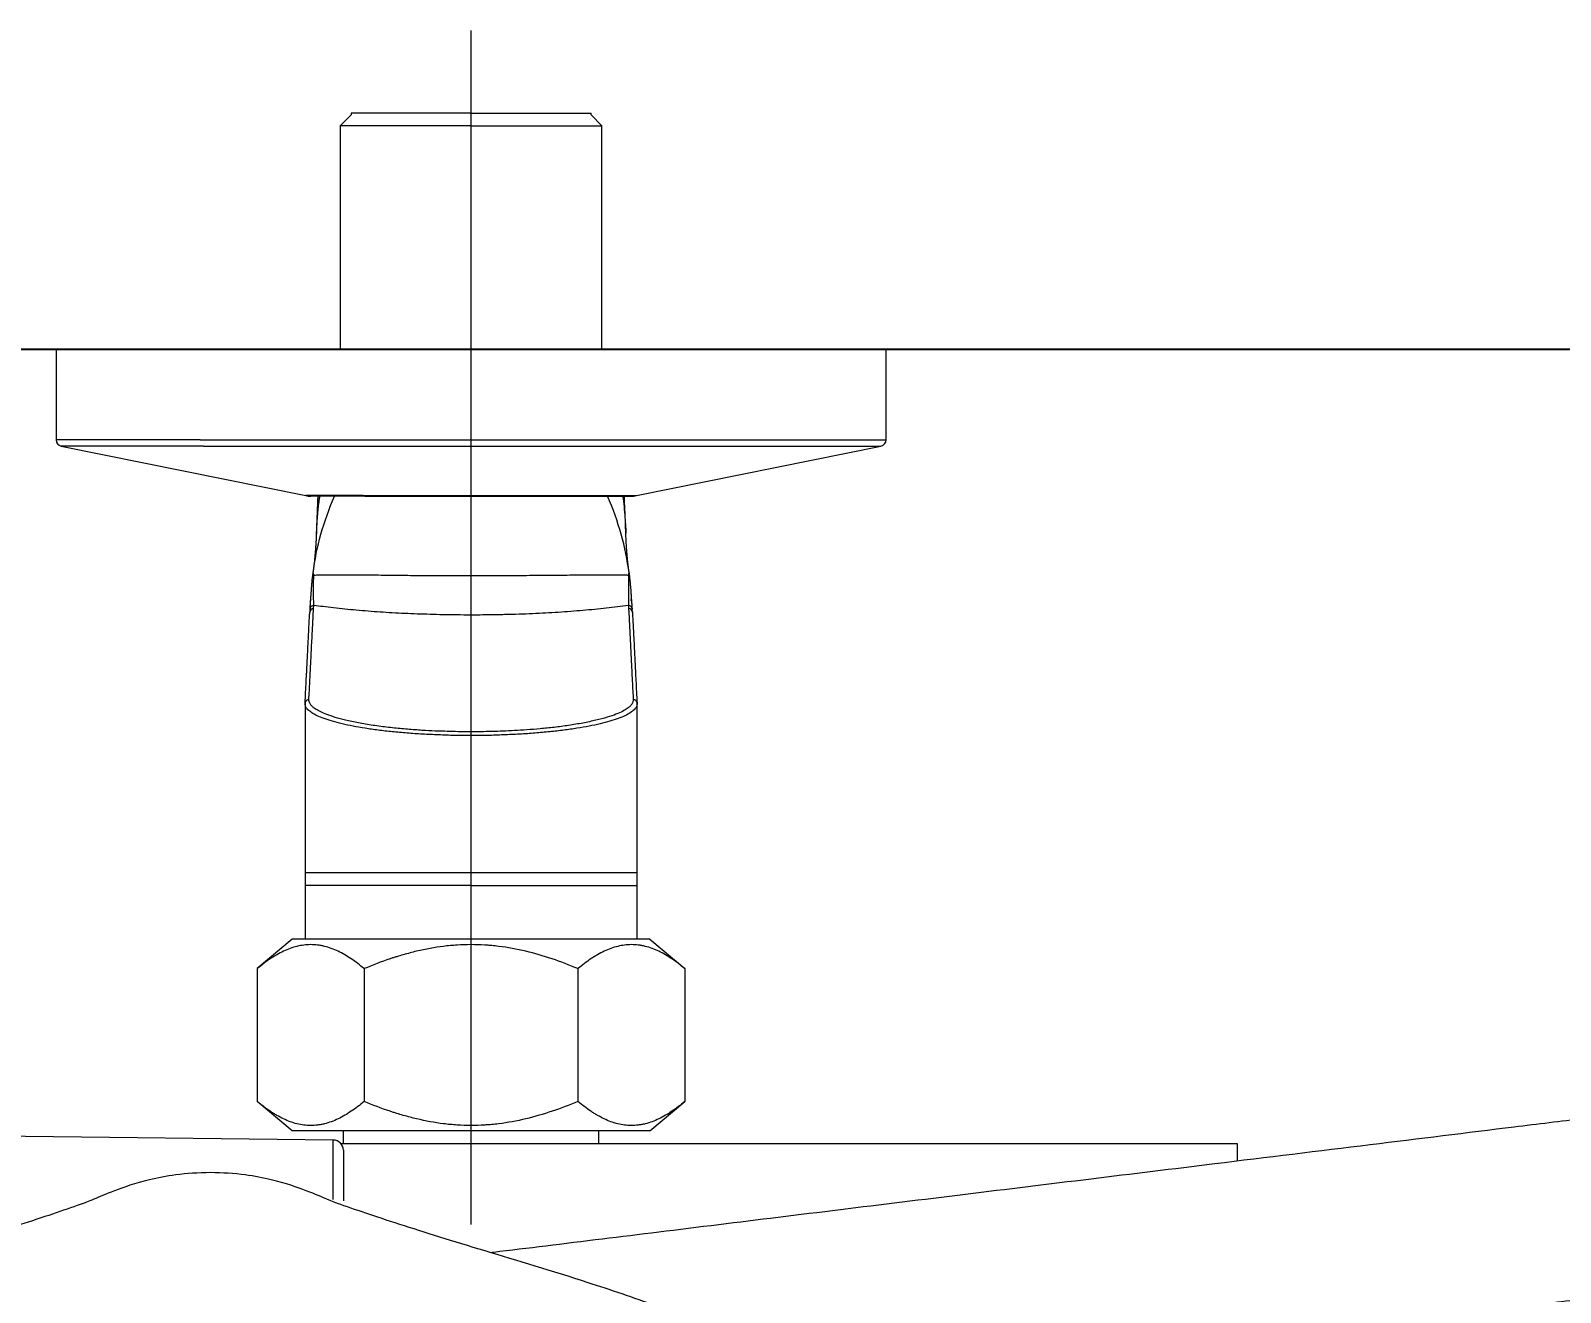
# Model space of a CAD drawing. Extents: x 19821 to 22981, y -91 to 2224.
# Drawn here: x 20730.9 to 20850.6, y 1984.3 to 2083.1 of the extents above; entities that cross this region are included whole.
import ezdxf

# ---------------------------------------------------------------- set-up
doc = ezdxf.new("R2010")
doc.units = 0
doc.header["$LTSCALE"] = 10
doc.header["$MEASUREMENT"] = 0
doc.header["$PDMODE"] = 3
doc.header["$PDSIZE"] = -10
doc.linetypes.add('CENTER2', pattern=[28.575, 19.05, -3.175, 3.175, -3.175])
doc.layers.get('0').update_dxf_attribs({"linetype": 'CONTINUOUS'})
doc.layers.get('DEFPOINTS').update_dxf_attribs({"linetype": 'CONTINUOUS'})
doc.layers.add('1', color=7, linetype='CONTINUOUS')
doc.layers.add('Cneter', color=1, linetype='CENTER2', lineweight=13)
doc.styles.add('Daelim Dimension', font='NanumGothic.ttf')
doc.dimstyles.new('DEFAULT', dxfattribs={"dimscale": 2, "dimtxt": 2, "dimasz": 2, "dimexe": 0, "dimexo": 2, "dimgap": 1, "dimtad": 1, "dimdec": 1, "dimzin": 9, "dimdsep": 46, "dimtxsty": 'Daelim Dimension', "dimcen": 0.5, "dimclrd": 5, "dimclre": 5, "dimclrt": 256, "dimadec": 1, "dimazin": 0, "dimtfac": 1, "dimtdec": 1, "dimtix": 1, "dimtmove": 0, "dimatfit": 3, "dimfxl": 1, "dimtolj": 1, "dimtzin": 1, "dimlwd": 9, "dimlwe": 9, "dimarcsym": 0})

# ---------------------------------------------------------------- blocks, each defined once
blk = doc.blocks.new('*D25')
at = {"color": 5, "lineweight": 9, "ltscale": 0.5, "transparency": 16777216}
for p, q in [((20801.84, 2058.17), (21052.19, 2058.17)), ((21050.19, 1508.73), (21050.19, 2050.17)), ((20694.34, 1500.73), (21052.19, 1500.73))]:
    blk.add_line(p, q, dxfattribs=at)
at = {"color": 5, "ltscale": 0.5, "transparency": 16777216}
for points in [[(21048.85, 2050.17), (21051.52, 2050.17), (21050.19, 2058.17)], [(21048.85, 1508.73), (21051.52, 1508.73), (21050.19, 1500.73)]]:
    blk.add_solid(points, dxfattribs=at)
at = {"layer": 'DEFPOINTS', "color": 0, "ltscale": 0.5, "transparency": 16777216}
for p in [(20797.84, 2058.17), (21050.19, 2058.17), (20690.34, 1500.73)]:
    blk.add_point(p, dxfattribs=at)
at = {"color": 7, "ltscale": 0.5, "transparency": 16777216, "insert": (21037.42, 1779.45), "char_height": 20, "attachment_point": 5, "rotation": 90, "style": 'Daelim Dimension'}
blk.add_mtext('\\A1;557', dxfattribs=at)
blk = doc.blocks.new('*D26')
at = {"color": 5, "lineweight": 9, "ltscale": 0.5, "transparency": 16777216}
for p, q in [((20801.84, 2058.17), (20957.72, 2058.17)), ((20955.72, 2050.17), (20955.72, 1636.22)), ((20694.34, 1628.22), (20957.72, 1628.22))]:
    blk.add_line(p, q, dxfattribs=at)
at = {"color": 5, "ltscale": 0.5, "transparency": 16777216}
for points in [[(20954.38, 2050.17), (20957.05, 2050.17), (20955.72, 2058.17)], [(20954.38, 1636.22), (20957.05, 1636.22), (20955.72, 1628.22)]]:
    blk.add_solid(points, dxfattribs=at)
at = {"layer": 'DEFPOINTS', "color": 0, "ltscale": 0.5, "transparency": 16777216}
for p in [(20797.84, 2058.17), (20690.34, 1628.22), (20955.72, 1628.22)]:
    blk.add_point(p, dxfattribs=at)
at = {"color": 7, "ltscale": 0.5, "transparency": 16777216, "insert": (20942.82, 1843.2), "char_height": 20, "attachment_point": 5, "rotation": 90, "style": 'Daelim Dimension'}
blk.add_mtext('\\A1;430', dxfattribs=at)

msp = doc.modelspace()

# ---------------------------------------------------------------- linework, layer by layer
at = {"ltscale": 0.5}
msp.add_line((20274.82, 2058.17), (21879.31, 2058.17), dxfattribs=at)
at = {"layer": '1', "color": 7, "linetype": 'Continuous', "lineweight": 18}
for p, q in [((20755.94, 2076.52), (20755.09, 2075.67)), ((20755.94, 2076.67), (20755.94, 2076.52)), ((20765.34, 2076.67), (20755.94, 2076.67)), ((20765.34, 2076.67), (20774.74, 2076.67)), ((20774.74, 2076.52), (20774.74, 2076.67)), ((20775.59, 2075.67), (20774.74, 2076.52)), ((20755.09, 2075.67), (20755.09, 2058.17)), ((20765.34, 2075.67), (20755.09, 2075.67)), ((20765.34, 2075.67), (20775.59, 2075.67)), ((20775.59, 2058.17), (20775.59, 2075.67)), ((20732.84, 2058.17), (20732.84, 2051.08)), ((20744.12, 2058.17), (20732.84, 2058.17)), ((20797.84, 2058.17), (20744.12, 2058.17)), ((20797.84, 2051.08), (20797.84, 2058.17)), ((20733.24, 2050.59), (20752.39, 2046.71)), ((20778.29, 2046.71), (20797.44, 2050.59)), ((20757.15, 2046.67), (20752.79, 2046.67)), ((20757.15, 2046.67), (20777.89, 2046.67)), ((20765.34, 2027.92), (20765.34, 2028.22)), ((20752.34, 2017.17), (20752.34, 2011.97)), ((20765.34, 2016.17), (20752.34, 2016.17)), ((20765.34, 2016.17), (20778.34, 2016.17)), ((20778.34, 2011.97), (20778.34, 2017.17)), ((20751.34, 2011.97), (20748.6, 2009.67)), ((20779.34, 2011.97), (20751.34, 2011.97)), ((20779.34, 2011.97), (20782.08, 2009.67)), ((20748.6, 2009.67), (20748.6, 1999.27)), ((20756.97, 2009.67), (20756.97, 1999.27)), ((20773.71, 2009.67), (20773.71, 1999.27)), ((20782.08, 2009.67), (20782.08, 1999.27)), ((20751.34, 1996.97), (20748.6, 1999.27)), ((20779.34, 1996.97), (20782.08, 1999.27)), ((20779.34, 1996.97), (20751.34, 1996.97)), ((20755.34, 1995.97), (20755.34, 1996.97)), ((20775.34, 1995.97), (20775.34, 1996.97)), ((20754.55, 1996.25), (20713.34, 1996.72)), ((20755.15, 1995.97), (20825.34, 1995.97)), ((20825.34, 1995.97), (20825.34, 1994.6)), ((20755.34, 1995.45), (20755.34, 1991.49))]:
    msp.add_line(p, q, dxfattribs=at)
at = {"layer": '1', "color": 7, "linetype": 'Continuous', "lineweight": 13}
for p, q in [((20744.12, 2051.08), (20732.84, 2051.08)), ((20744.12, 2051.08), (20797.84, 2051.08)), ((20744.38, 2050.59), (20733.24, 2050.59)), ((20744.38, 2050.59), (20797.44, 2050.59)), ((20756.89, 2046.71), (20752.39, 2046.71)), ((20756.89, 2046.71), (20778.29, 2046.71)), ((20754.55, 1991.59), (20754.55, 1996.25))]:
    msp.add_line(p, q, dxfattribs=at)
at = {"layer": '1', "color": 7, "linetype": 'Continuous', "lineweight": 18}
for centre, radius, start, end in [((20733.34, 2051.08), 0.5, 180, 258.5507), ((20797.34, 2051.08), 0.5, 281.4493, 0), ((20752.79, 2048.67), 2, 258.5507, 270), ((20777.89, 2048.67), 2, 270, 281.4493), ((20754.54, 1995.45), 0.8, 0, 89.35)]:
    msp.add_arc(centre, radius, start, end, dxfattribs=at)
at = {"layer": '1', "color": 7, "linetype": 'Continuous', "lineweight": 13}
for centre, major_axis, ratio, start_param, end_param in [((20757.15, 2048.67), (0, -2), 0.652961, 6.083357, 6.283185), ((20753.01, 2037.57), (-0.3, 0.016), 0.98182, 4.765513, 6.335959), ((20753.03, 2037.81), (-0.298, 0.035), 0.982726, 4.826644, 6.400929), ((20777.66, 2037.81), (0.298, 0.035), 0.982726, 0.000105, 1.456542), ((20752.64, 2030.44), (-0.3, 0.015), 0.98126, 4.762371, 6.335171), ((20778.04, 2030.44), (0.3, 0.015), 0.98126, 6.231199, 7.804)]:
    msp.add_ellipse(centre, major_axis=major_axis, ratio=ratio, start_param=start_param, end_param=end_param, dxfattribs=at)
at = {"layer": '1', "color": 7, "linetype": 'Continuous', "lineweight": 18}
for centre, major_axis, ratio, start_param, end_param in [((20777.68, 2037.57), (0.3, 0.016), 0.98182, 6.230412, 7.800858), ((20777.66, 2037.81), (0.298, 0.035), 0.982726, 6.165441, 6.283291)]:
    msp.add_ellipse(centre, major_axis=major_axis, ratio=ratio, start_param=start_param, end_param=end_param, dxfattribs=at)
for points, degree in [([(20752.97, 2040.66), (20753.23, 2042.69), (20753.79, 2044.69), (20754.65, 2046.67)], 3), ([(20753.34, 2046.71), (20753.22, 2043.73)], 1), ([(20754.65, 2046.67), (20754.3, 2046.67), (20754.01, 2046.67), (20753.77, 2046.67), (20753.59, 2046.67), (20753.48, 2046.67)], 5), ([(20776.03, 2046.67), (20776.38, 2046.67), (20776.68, 2046.67), (20776.91, 2046.67), (20777.09, 2046.67), (20777.2, 2046.67)], 5), ([(20777.71, 2040.66), (20777.45, 2042.69), (20776.89, 2044.69), (20776.03, 2046.67)], 3), ([(20777.47, 2043.73), (20777.34, 2046.71)], 1), ([(20753.26, 2044.64), (20753.18, 2042.1), (20752.97, 2040.74)], 2), ([(20777.71, 2040.73), (20777.5, 2042.11), (20777.43, 2044.64)], 2), ([(20752.97, 2040.66), (20752.98, 2040.63), (20752.99, 2040.57), (20753.01, 2040.5), (20753.02, 2040.47)], 3), ([(20777.67, 2040.47), (20777.67, 2040.5), (20777.69, 2040.57), (20777.7, 2040.63), (20777.71, 2040.66)], 3), ([(20752.73, 2037.85), (20752.71, 2037.59)], 1), ([(20753.01, 2037.86), (20753.01, 2037.89), (20753.01, 2037.95), (20753.02, 2038.03), (20753.02, 2038.08), (20753.03, 2038.11)], 3), ([(20777.66, 2038.11), (20777.38, 2038.07), (20776.81, 2038), (20775.93, 2037.9), (20775.03, 2037.8), (20774.1, 2037.72), (20773.15, 2037.64), (20772.17, 2037.57), (20771.18, 2037.51), (20770.16, 2037.46), (20769.11, 2037.42), (20767.99, 2037.39), (20766.75, 2037.37), (20765.83, 2037.36), (20765.34, 2037.36)], 3), ([(20777.66, 2038.11), (20777.66, 2038.08), (20777.66, 2038.03), (20777.67, 2037.95), (20777.68, 2037.89), (20777.68, 2037.86)], 3), ([(20777.98, 2037.59), (20777.95, 2037.85)], 1), ([(20752.34, 2030.44), (20752.36, 2030.75), (20752.39, 2031.34), (20752.43, 2032.17), (20752.47, 2032.93), (20752.51, 2033.65), (20752.54, 2034.31), (20752.57, 2034.92), (20752.6, 2035.5), (20752.63, 2036.02), (20752.65, 2036.49), (20752.67, 2036.9), (20752.69, 2037.26), (20752.7, 2037.47), (20752.71, 2037.57)], 3), ([(20777.97, 2037.61), (20777.97, 2037.59), (20777.98, 2037.58), (20777.98, 2037.57)], 3), ([(20777.98, 2037.57), (20777.98, 2037.42), (20778, 2037.11), (20778.02, 2036.66), (20778.05, 2036.15), (20778.08, 2035.61), (20778.11, 2035.03), (20778.14, 2034.4), (20778.17, 2033.73), (20778.21, 2033), (20778.25, 2032.21), (20778.29, 2031.36), (20778.32, 2030.75), (20778.34, 2030.44)], 3), ([(20752.34, 2030.5), (20752.34, 2017.17)], 1), ([(20765.34, 2028.22), (20765.07, 2028.22), (20764.53, 2028.22), (20763.72, 2028.24), (20762.79, 2028.27), (20761.78, 2028.31), (20760.67, 2028.39), (20759.49, 2028.49), (20758.27, 2028.63), (20757.06, 2028.81), (20755.97, 2029.02), (20755.05, 2029.24), (20754.33, 2029.46), (20753.77, 2029.67), (20753.35, 2029.88), (20753.05, 2030.07), (20752.85, 2030.24), (20752.72, 2030.42), (20752.65, 2030.58), (20752.64, 2030.69), (20752.64, 2030.73)], 3), ([(20778.04, 2030.73), (20778.04, 2030.68), (20778.03, 2030.58), (20777.96, 2030.42), (20777.82, 2030.23), (20777.59, 2030.04), (20777.23, 2029.82), (20776.72, 2029.59), (20776.03, 2029.35), (20775.14, 2029.12), (20774.1, 2028.9), (20772.98, 2028.71), (20771.85, 2028.56), (20770.74, 2028.45), (20769.7, 2028.37), (20768.72, 2028.31), (20767.84, 2028.26), (20766.96, 2028.24), (20766.09, 2028.22), (20765.58, 2028.22), (20765.34, 2028.22)], 3), ([(20778.34, 2017.17), (20778.34, 2030.5)], 1)]:
    msp.add_open_spline(points, degree=degree, dxfattribs=at)
at = {"layer": '1', "color": 7, "linetype": 'Continuous', "lineweight": 13}
for points, knots in [([(20753.48, 2046.67), (20753.47, 2046.65), (20753.47, 2046.61), (20753.46, 2046.55), (20753.45, 2046.48), (20753.44, 2046.42), (20753.43, 2046.36), (20753.42, 2046.3), (20753.41, 2046.23), (20753.41, 2046.17), (20753.4, 2046.1), (20753.39, 2046.04), (20753.38, 2045.97), (20753.37, 2045.9), (20753.37, 2045.84), (20753.36, 2045.77), (20753.35, 2045.7), (20753.34, 2045.63), (20753.34, 2045.57), (20753.33, 2045.5), (20753.32, 2045.43), (20753.32, 2045.36), (20753.31, 2045.29), (20753.31, 2045.22), (20753.3, 2045.14), (20753.29, 2045.07), (20753.29, 2045), (20753.28, 2044.93), (20753.28, 2044.86), (20753.27, 2044.78), (20753.27, 2044.71), (20753.26, 2044.63), (20753.26, 2044.56), (20753.25, 2044.48), (20753.25, 2044.41), (20753.25, 2044.34), (20753.24, 2044.3), (20753.24, 2044.28)], [0, 0, 0, 0, 0.02587, 0.051911, 0.078123, 0.104507, 0.131063, 0.157792, 0.184693, 0.211767, 0.239013, 0.266433, 0.294027, 0.321794, 0.349735, 0.37785, 0.406139, 0.434604, 0.463243, 0.492057, 0.521046, 0.550211, 0.579552, 0.609069, 0.638762, 0.668632, 0.698678, 0.728901, 0.7593, 0.789878, 0.820632, 0.851564, 0.882674, 0.913961, 0.945427, 0.977071, 1, 1, 1, 1]), ([(20777.21, 2046.67), (20777.25, 2046.39), (20777.29, 2046.11), (20777.35, 2045.55), (20777.37, 2045.26), (20777.41, 2044.75), (20777.43, 2044.52), (20777.44, 2044.28)], [0, 0, 0, 0, 0.35461, 0.35461, 0.70922, 0.70922, 1, 1, 1, 1]), ([(20765.34, 2040.43), (20765.01, 2040.43), (20764.37, 2040.43), (20763.44, 2040.43), (20762.55, 2040.43), (20761.67, 2040.44), (20760.81, 2040.44), (20759.97, 2040.45), (20759.13, 2040.46), (20758.31, 2040.47), (20757.49, 2040.48), (20756.69, 2040.49), (20755.92, 2040.49), (20755.21, 2040.49), (20754.56, 2040.49), (20753.98, 2040.49), (20753.47, 2040.48), (20753.16, 2040.47), (20753.02, 2040.47)], [0, 0, 0, 0, 0.07498, 0.145321, 0.213751, 0.281094, 0.348037, 0.41491, 0.481697, 0.548371, 0.61494, 0.681819, 0.748103, 0.810346, 0.866249, 0.916333, 0.962718, 1, 1, 1, 1]), ([(20777.67, 2040.47), (20777.63, 2040.47), (20777.36, 2040.48), (20776.83, 2040.48), (20776.07, 2040.49), (20775.29, 2040.49), (20774.49, 2040.49), (20773.69, 2040.48), (20772.87, 2040.47), (20772.04, 2040.46), (20771.2, 2040.45), (20770.34, 2040.45), (20769.47, 2040.44), (20768.55, 2040.44), (20767.57, 2040.43), (20766.5, 2040.43), (20765.74, 2040.43), (20765.34, 2040.43)], [0, 0, 0, 0, 0.008154, 0.072458, 0.140212, 0.208194, 0.275853, 0.343474, 0.41115, 0.478832, 0.546484, 0.614303, 0.682984, 0.75328, 0.827757, 0.909178, 1, 1, 1, 1]), ([(20752.64, 2030.73), (20752.65, 2030.97), (20752.68, 2031.43), (20752.71, 2032.13), (20752.75, 2032.83), (20752.78, 2033.38), (20752.8, 2033.82), (20752.82, 2034.2), (20752.84, 2034.71), (20752.87, 2035.23), (20752.9, 2035.73), (20752.92, 2036.29), (20752.95, 2036.76), (20752.97, 2037.12), (20752.97, 2037.28), (20752.98, 2037.43), (20752.99, 2037.56), (20752.99, 2037.67), (20753, 2037.77), (20753, 2037.84), (20753.01, 2037.86)], [0, 0, 0, 0, 0.098064, 0.196128, 0.294192, 0.392255, 0.425482, 0.479435, 0.554114, 0.640925, 0.696963, 0.766248, 0.872674, 0.896766, 0.91889, 0.939046, 0.957234, 0.973456, 0.987712, 1, 1, 1, 1]), ([(20765.34, 2027.92), (20765.13, 2027.92), (20764.91, 2027.92), (20764.49, 2027.93), (20764.27, 2027.93), (20763.63, 2027.94), (20763.21, 2027.96), (20762.37, 2027.99), (20761.95, 2028.01), (20761.13, 2028.06), (20760.73, 2028.08), (20759.94, 2028.15), (20759.55, 2028.18), (20758.8, 2028.26), (20758.43, 2028.3), (20757.72, 2028.39), (20757.38, 2028.44), (20756.72, 2028.55), (20756.4, 2028.6), (20755.8, 2028.72), (20755.52, 2028.78), (20754.98, 2028.91), (20754.72, 2028.98), (20754.25, 2029.11), (20754.03, 2029.18), (20753.63, 2029.33), (20753.45, 2029.4), (20753.13, 2029.55), (20752.99, 2029.63), (20752.75, 2029.79), (20752.65, 2029.87), (20752.49, 2030.03), (20752.43, 2030.11), (20752.37, 2030.23), (20752.36, 2030.27), (20752.35, 2030.31)], [0, 0, 0, 0, 0.032332, 0.032332, 0.064664, 0.064664, 0.129328, 0.129328, 0.193993, 0.193993, 0.258657, 0.258657, 0.323321, 0.323321, 0.387985, 0.387985, 0.45265, 0.45265, 0.517314, 0.517314, 0.581978, 0.581978, 0.646642, 0.646642, 0.711307, 0.711307, 0.775971, 0.775971, 0.840635, 0.840635, 0.905299, 0.905299, 0.969964, 0.969964, 1, 1, 1, 1]), ([(20778.33, 2030.31), (20778.32, 2030.27), (20778.31, 2030.23), (20778.25, 2030.11), (20778.19, 2030.03), (20778.03, 2029.87), (20777.93, 2029.79), (20777.69, 2029.63), (20777.55, 2029.55), (20777.23, 2029.4), (20777.05, 2029.33), (20776.65, 2029.18), (20776.43, 2029.11), (20775.96, 2028.98), (20775.71, 2028.91), (20775.17, 2028.78), (20774.88, 2028.72), (20774.28, 2028.6), (20773.96, 2028.55), (20773.3, 2028.44), (20772.96, 2028.39), (20772.25, 2028.3), (20771.88, 2028.26), (20771.13, 2028.18), (20770.74, 2028.15), (20769.95, 2028.08), (20769.55, 2028.06), (20768.73, 2028.01), (20768.31, 2027.99), (20767.47, 2027.96), (20767.05, 2027.94), (20766.41, 2027.93), (20766.2, 2027.93), (20765.77, 2027.92), (20765.56, 2027.92), (20765.34, 2027.92)], [0, 0, 0, 0, 0.030036, 0.030036, 0.094701, 0.094701, 0.159365, 0.159365, 0.224029, 0.224029, 0.288693, 0.288693, 0.353358, 0.353358, 0.418022, 0.418022, 0.482686, 0.482686, 0.54735, 0.54735, 0.612015, 0.612015, 0.676679, 0.676679, 0.741343, 0.741343, 0.806007, 0.806007, 0.870672, 0.870672, 0.935336, 0.935336, 0.967668, 0.967668, 1, 1, 1, 1]), ([(20765.34, 2017.17), (20764.91, 2017.17), (20764.48, 2017.17), (20763.63, 2017.17), (20763.21, 2017.17), (20762.37, 2017.17), (20761.95, 2017.17), (20761.13, 2017.17), (20760.73, 2017.17), (20759.94, 2017.17), (20759.55, 2017.17), (20758.8, 2017.17), (20758.43, 2017.17), (20757.72, 2017.17), (20757.38, 2017.17), (20756.72, 2017.17), (20756.4, 2017.17), (20755.8, 2017.17), (20755.52, 2017.17), (20754.98, 2017.17), (20754.72, 2017.17), (20754.25, 2017.17), (20754.03, 2017.17), (20753.63, 2017.17), (20753.45, 2017.17), (20753.13, 2017.17), (20752.99, 2017.17), (20752.75, 2017.17), (20752.65, 2017.17), (20752.49, 2017.17), (20752.43, 2017.17), (20752.35, 2017.17), (20752.34, 2017.17), (20752.34, 2017.17)], [0, 0, 0, 0, 0.0625, 0.0625, 0.125, 0.125, 0.1875, 0.1875, 0.25, 0.25, 0.3125, 0.3125, 0.375, 0.375, 0.4375, 0.4375, 0.5, 0.5, 0.5625, 0.5625, 0.625, 0.625, 0.6875, 0.6875, 0.75, 0.75, 0.8125, 0.8125, 0.875, 0.875, 0.9375, 0.9375, 1, 1, 1, 1]), ([(20778.34, 2017.17), (20778.34, 2017.17), (20778.33, 2017.17), (20778.25, 2017.17), (20778.19, 2017.17), (20778.03, 2017.17), (20777.93, 2017.17), (20777.69, 2017.17), (20777.55, 2017.17), (20777.23, 2017.17), (20777.05, 2017.17), (20776.65, 2017.17), (20776.43, 2017.17), (20775.96, 2017.17), (20775.71, 2017.17), (20775.17, 2017.17), (20774.88, 2017.17), (20774.28, 2017.17), (20773.96, 2017.17), (20773.3, 2017.17), (20772.96, 2017.17), (20772.25, 2017.17), (20771.88, 2017.17), (20771.13, 2017.17), (20770.74, 2017.17), (20769.95, 2017.17), (20769.55, 2017.17), (20768.73, 2017.17), (20768.31, 2017.17), (20767.47, 2017.17), (20767.05, 2017.17), (20766.2, 2017.17), (20765.77, 2017.17), (20765.34, 2017.17)], [0, 0, 0, 0, 0.0625, 0.0625, 0.125, 0.125, 0.1875, 0.1875, 0.25, 0.25, 0.3125, 0.3125, 0.375, 0.375, 0.4375, 0.4375, 0.5, 0.5, 0.5625, 0.5625, 0.625, 0.625, 0.6875, 0.6875, 0.75, 0.75, 0.8125, 0.8125, 0.875, 0.875, 0.9375, 0.9375, 1, 1, 1, 1])]:
    msp.add_open_spline(points, degree=3, knots=knots, dxfattribs=at)
at = {"layer": '1', "color": 7, "linetype": 'Continuous', "lineweight": 18}
for points, degree, knots in [([(20765.34, 2046.67), (20764.68, 2046.67), (20763.37, 2046.67), (20761.4, 2046.67), (20758.95, 2046.67), (20756.88, 2046.67), (20755.63, 2046.67), (20754.95, 2046.67), (20754.65, 2046.67)], 5, [0, 0, 0, 0, 0, 0, 0.25, 0.5, 0.75, 1, 1, 1, 1, 1, 1]), ([(20765.34, 2046.67), (20766, 2046.67), (20767.32, 2046.67), (20769.28, 2046.67), (20771.73, 2046.67), (20773.8, 2046.67), (20775.06, 2046.67), (20775.73, 2046.67), (20776.03, 2046.67)], 5, [0, 0, 0, 0, 0, 0, 0.25, 0.5, 0.75, 1, 1, 1, 1, 1, 1]), ([(20753.24, 2044.28), (20753.24, 2044.27), (20753.24, 2044.24), (20753.24, 2044.18), (20753.23, 2044.1), (20753.23, 2044.02), (20753.23, 2043.95), (20753.22, 2043.87), (20753.22, 2043.81), (20753.22, 2043.77), (20753.22, 2043.76)], 3, [0, 0, 0, 0, 0.041694, 0.191723, 0.342589, 0.494294, 0.646837, 0.800219, 0.954441, 1, 1, 1, 1]), ([(20777.44, 2044.28), (20777.44, 2044.23), (20777.45, 2044.18), (20777.45, 2044.01), (20777.46, 2043.89), (20777.46, 2043.76)], 3, [0, 0, 0, 0, 0.294901, 0.294901, 1, 1, 1, 1]), ([(20752.78, 2038.44), (20752.78, 2038.44), (20752.78, 2038.45), (20752.78, 2038.45), (20752.78, 2038.46), (20752.78, 2038.47), (20752.78, 2038.48), (20752.78, 2038.49), (20752.78, 2038.5), (20752.78, 2038.52), (20752.79, 2038.53), (20752.79, 2038.55), (20752.79, 2038.57), (20752.79, 2038.58), (20752.79, 2038.6), (20752.79, 2038.61), (20752.79, 2038.63), (20752.79, 2038.65), (20752.79, 2038.66), (20752.79, 2038.67), (20752.79, 2038.68), (20752.8, 2038.69), (20752.8, 2038.7), (20752.8, 2038.71), (20752.8, 2038.73), (20752.8, 2038.74), (20752.8, 2038.75), (20752.8, 2038.76), (20752.8, 2038.77), (20752.8, 2038.78), (20752.8, 2038.8), (20752.8, 2038.81), (20752.8, 2038.83), (20752.81, 2038.85), (20752.81, 2038.87), (20752.81, 2038.9), (20752.81, 2038.92), (20752.81, 2038.95), (20752.82, 2038.99), (20752.82, 2039.05), (20752.82, 2039.12), (20752.83, 2039.19), (20752.84, 2039.26), (20752.84, 2039.34), (20752.85, 2039.41), (20752.85, 2039.49), (20752.86, 2039.56), (20752.86, 2039.62), (20752.87, 2039.67), (20752.87, 2039.72), (20752.88, 2039.78), (20752.88, 2039.83), (20752.89, 2039.88), (20752.89, 2039.94), (20752.9, 2039.99), (20752.9, 2040.05), (20752.91, 2040.1), (20752.91, 2040.16), (20752.92, 2040.21), (20752.93, 2040.27), (20752.93, 2040.32), (20752.94, 2040.38), (20752.94, 2040.43), (20752.95, 2040.49), (20752.96, 2040.55), (20752.97, 2040.6), (20752.97, 2040.64), (20752.97, 2040.66)], 3, [0, 0, 0, 0, 0.004125, 0.008927, 0.014408, 0.020565, 0.027399, 0.034909, 0.043092, 0.051947, 0.061473, 0.073789, 0.084149, 0.092571, 0.099368, 0.109159, 0.118762, 0.126807, 0.132993, 0.139176, 0.145356, 0.151532, 0.157706, 0.163875, 0.170042, 0.176205, 0.182365, 0.188522, 0.194675, 0.200825, 0.206971, 0.216427, 0.226623, 0.237559, 0.249235, 0.261647, 0.274795, 0.288677, 0.303289, 0.337894, 0.372219, 0.406282, 0.440105, 0.47371, 0.507118, 0.540353, 0.573437, 0.596116, 0.618601, 0.640903, 0.663028, 0.684986, 0.706784, 0.728431, 0.749936, 0.771307, 0.792552, 0.81368, 0.8347, 0.855621, 0.876451, 0.897198, 0.917871, 0.93848, 0.959032, 0.979536, 1, 1, 1, 1]), ([(20753.03, 2038.11), (20753.02, 2038.17), (20753.02, 2038.35), (20753.01, 2038.76), (20753.01, 2039.28), (20753.01, 2039.86), (20753.02, 2040.28), (20753.02, 2040.47)], 3, [0, 0, 0, 0, 0.225859, 0.443528, 0.654479, 0.846311, 1, 1, 1, 1]), ([(20777.67, 2040.47), (20777.67, 2040.27), (20777.67, 2039.83), (20777.67, 2039.24), (20777.67, 2038.72), (20777.67, 2038.33), (20777.66, 2038.17), (20777.66, 2038.11)], 3, [0, 0, 0, 0, 0.156734, 0.369671, 0.575106, 0.785338, 1, 1, 1, 1]), ([(20777.71, 2040.66), (20777.71, 2040.65), (20777.71, 2040.63), (20777.72, 2040.6), (20777.72, 2040.58), (20777.72, 2040.55), (20777.73, 2040.52), (20777.73, 2040.5), (20777.73, 2040.47), (20777.74, 2040.45), (20777.74, 2040.42), (20777.74, 2040.39), (20777.74, 2040.37), (20777.75, 2040.34), (20777.75, 2040.31), (20777.75, 2040.29), (20777.76, 2040.26), (20777.76, 2040.23), (20777.76, 2040.21), (20777.76, 2040.18), (20777.77, 2040.16), (20777.77, 2040.13), (20777.77, 2040.1), (20777.78, 2040.08), (20777.78, 2040.05), (20777.78, 2040.03), (20777.78, 2040), (20777.79, 2039.97), (20777.79, 2039.95), (20777.79, 2039.92), (20777.79, 2039.9), (20777.8, 2039.87), (20777.8, 2039.85), (20777.8, 2039.82), (20777.8, 2039.79), (20777.8, 2039.77), (20777.81, 2039.74), (20777.81, 2039.72), (20777.81, 2039.69), (20777.81, 2039.67), (20777.82, 2039.64), (20777.82, 2039.58), (20777.83, 2039.5), (20777.84, 2039.38), (20777.85, 2039.26), (20777.86, 2039.14), (20777.86, 2039.05), (20777.87, 2038.98), (20777.87, 2038.94), (20777.87, 2038.89), (20777.88, 2038.84), (20777.88, 2038.8), (20777.88, 2038.76), (20777.89, 2038.71), (20777.89, 2038.67), (20777.89, 2038.63), (20777.89, 2038.59), (20777.9, 2038.55), (20777.9, 2038.51), (20777.9, 2038.48), (20777.9, 2038.45), (20777.9, 2038.44)], 3, [0, 0, 0, 0, 0.009698, 0.019405, 0.029122, 0.038851, 0.048591, 0.058345, 0.068113, 0.077895, 0.087693, 0.097508, 0.107341, 0.117192, 0.127063, 0.136954, 0.146867, 0.156801, 0.166759, 0.176741, 0.186748, 0.196781, 0.206841, 0.216929, 0.227045, 0.237191, 0.247367, 0.257575, 0.267816, 0.278089, 0.288397, 0.29874, 0.309119, 0.319535, 0.329989, 0.340481, 0.351013, 0.361586, 0.3722, 0.382856, 0.393555, 0.404299, 0.456104, 0.508622, 0.561948, 0.616175, 0.671389, 0.69516, 0.718866, 0.742512, 0.766103, 0.789645, 0.81314, 0.836595, 0.860013, 0.8834, 0.906759, 0.930095, 0.953411, 0.976711, 1, 1, 1, 1]), ([(20752.73, 2037.81), (20752.73, 2037.82), (20752.73, 2037.82), (20752.73, 2037.83), (20752.73, 2037.84), (20752.73, 2037.84), (20752.73, 2037.85), (20752.73, 2037.86), (20752.73, 2037.87), (20752.73, 2037.88), (20752.73, 2037.89), (20752.74, 2037.9), (20752.74, 2037.91), (20752.74, 2037.92), (20752.74, 2037.93), (20752.74, 2037.94), (20752.74, 2037.95), (20752.74, 2037.96), (20752.74, 2037.97), (20752.74, 2037.99), (20752.75, 2038), (20752.75, 2038.01), (20752.75, 2038.02), (20752.75, 2038.04), (20752.75, 2038.05), (20752.75, 2038.07), (20752.75, 2038.09), (20752.76, 2038.12), (20752.76, 2038.14), (20752.76, 2038.17), (20752.76, 2038.2), (20752.76, 2038.23), (20752.77, 2038.27), (20752.77, 2038.3), (20752.77, 2038.33), (20752.77, 2038.37), (20752.78, 2038.4), (20752.78, 2038.43), (20752.78, 2038.44)], 3, [0, 0, 0, 0, 0.021119, 0.042235, 0.063351, 0.084466, 0.105583, 0.126703, 0.147826, 0.168954, 0.190088, 0.211229, 0.232378, 0.253536, 0.274705, 0.295885, 0.317079, 0.338286, 0.359508, 0.380747, 0.402003, 0.423278, 0.444572, 0.465887, 0.487225, 0.508585, 0.549692, 0.590743, 0.631747, 0.672711, 0.713645, 0.754555, 0.795451, 0.836341, 0.877232, 0.918134, 0.959054, 1, 1, 1, 1]), ([(20765.34, 2037.36), (20764.95, 2037.36), (20764.2, 2037.37), (20763.15, 2037.38), (20762.13, 2037.41), (20761.13, 2037.44), (20760.14, 2037.48), (20759.17, 2037.53), (20758.21, 2037.59), (20757.27, 2037.66), (20756.35, 2037.74), (20755.46, 2037.82), (20754.57, 2037.92), (20753.74, 2038.02), (20753.26, 2038.08), (20753.03, 2038.11)], 3, [0, 0, 0, 0, 0.07692, 0.153843, 0.230767, 0.30769, 0.384613, 0.461537, 0.53846, 0.615383, 0.692307, 0.76923, 0.846153, 0.923077, 1, 1, 1, 1]), ([(20777.68, 2037.86), (20777.68, 2037.85), (20777.68, 2037.81), (20777.68, 2037.74), (20777.69, 2037.67), (20777.69, 2037.59), (20777.7, 2037.51), (20777.7, 2037.42), (20777.71, 2037.32), (20777.71, 2037.21), (20777.72, 2037.09), (20777.72, 2036.97), (20777.74, 2036.67), (20777.76, 2036.23), (20777.79, 2035.6), (20777.83, 2034.95), (20777.86, 2034.23), (20777.89, 2033.61), (20777.93, 2032.93), (20777.96, 2032.23), (20778, 2031.45), (20778.03, 2030.96), (20778.04, 2030.73)], 3, [0, 0, 0, 0, 0.007919, 0.016856, 0.02681, 0.037781, 0.049769, 0.062774, 0.076797, 0.091838, 0.107896, 0.124972, 0.143066, 0.234687, 0.307705, 0.408922, 0.510139, 0.611356, 0.66989, 0.793792, 0.906481, 1, 1, 1, 1]), ([(20777.9, 2038.44), (20777.9, 2038.43), (20777.9, 2038.42), (20777.91, 2038.4), (20777.91, 2038.39), (20777.91, 2038.37), (20777.91, 2038.35), (20777.91, 2038.33), (20777.91, 2038.32), (20777.91, 2038.3), (20777.91, 2038.28), (20777.92, 2038.27), (20777.92, 2038.25), (20777.92, 2038.23), (20777.92, 2038.22), (20777.92, 2038.2), (20777.92, 2038.19), (20777.92, 2038.17), (20777.92, 2038.16), (20777.92, 2038.14), (20777.93, 2038.13), (20777.93, 2038.11), (20777.93, 2038.1), (20777.93, 2038.09), (20777.93, 2038.07), (20777.93, 2038.06), (20777.93, 2038.03), (20777.94, 2038.01), (20777.94, 2037.98), (20777.94, 2037.96), (20777.94, 2037.94), (20777.94, 2037.92), (20777.95, 2037.9), (20777.95, 2037.88), (20777.95, 2037.86), (20777.95, 2037.84), (20777.95, 2037.83), (20777.95, 2037.82), (20777.96, 2037.81)], 3, [0, 0, 0, 0, 0.020603, 0.041201, 0.061795, 0.082385, 0.102974, 0.123561, 0.144148, 0.164736, 0.185326, 0.205919, 0.226516, 0.247119, 0.267727, 0.288343, 0.308968, 0.329602, 0.350246, 0.370902, 0.391571, 0.412253, 0.432949, 0.453662, 0.474391, 0.495137, 0.537494, 0.579769, 0.621971, 0.664109, 0.706192, 0.74823, 0.790231, 0.832204, 0.874158, 0.916103, 0.958048, 1, 1, 1, 1]), ([(20752.35, 2030.31), (20752.35, 2030.31), (20752.35, 2030.31), (20752.34, 2030.36), (20752.34, 2030.4), (20752.34, 2030.44)], 3, [0, 0, 0, 0, 0.066294, 0.066294, 1, 1, 1, 1]), ([(20778.34, 2030.44), (20778.34, 2030.4), (20778.34, 2030.36), (20778.33, 2030.31), (20778.33, 2030.31), (20778.33, 2030.31)], 3, [0, 0, 0, 0, 0.933706, 0.933706, 1, 1, 1, 1]), ([(20756.97, 2009.67), (20756.64, 2009.95), (20756.3, 2010.21), (20755.62, 2010.67), (20755.27, 2010.87), (20754.58, 2011.2), (20754.22, 2011.33), (20753.77, 2011.44), (20753.64, 2011.47), (20753.5, 2011.49), (20753.41, 2011.51), (20753.37, 2011.51), (20753.14, 2011.54), (20752.96, 2011.55), (20752.6, 2011.55), (20752.42, 2011.54), (20752.06, 2011.49), (20751.89, 2011.46), (20751.35, 2011.33), (20751, 2011.2), (20750.48, 2010.95), (20750.31, 2010.86), (20750.05, 2010.71), (20749.96, 2010.66), (20749.83, 2010.58), (20749.79, 2010.55), (20749.7, 2010.5), (20749.66, 2010.47), (20749.27, 2010.21), (20748.93, 2009.95), (20748.6, 2009.67)], 3, [0, 0, 0, 0, 0.125, 0.125, 0.25, 0.25, 0.375, 0.375, 0.40625, 0.421875, 0.421875, 0.4375, 0.4375, 0.5, 0.5, 0.5625, 0.5625, 0.625, 0.625, 0.75, 0.75, 0.8125, 0.8125, 0.84375, 0.84375, 0.859375, 0.859375, 0.875, 0.875, 1, 1, 1, 1]), ([(20773.71, 2009.67), (20773.04, 2009.95), (20772.37, 2010.21), (20771.01, 2010.67), (20770.32, 2010.87), (20768.92, 2011.2), (20768.22, 2011.33), (20767.32, 2011.44), (20767.05, 2011.47), (20766.78, 2011.49), (20766.6, 2011.51), (20766.51, 2011.51), (20766.05, 2011.54), (20765.69, 2011.55), (20764.97, 2011.55), (20764.61, 2011.54), (20763.9, 2011.49), (20763.54, 2011.46), (20762.48, 2011.33), (20761.78, 2011.2), (20760.73, 2010.95), (20760.39, 2010.86), (20759.86, 2010.71), (20759.69, 2010.66), (20759.43, 2010.58), (20759.35, 2010.55), (20759.17, 2010.5), (20759.09, 2010.47), (20758.31, 2010.21), (20757.64, 2009.95), (20756.97, 2009.67)], 3, [0, 0, 0, 0, 0.125, 0.125, 0.25, 0.25, 0.375, 0.375, 0.40625, 0.421875, 0.421875, 0.4375, 0.4375, 0.5, 0.5, 0.5625, 0.5625, 0.625, 0.625, 0.75, 0.75, 0.8125, 0.8125, 0.84375, 0.84375, 0.859375, 0.859375, 0.875, 0.875, 1, 1, 1, 1]), ([(20782.08, 2009.67), (20781.75, 2009.95), (20781.41, 2010.21), (20780.73, 2010.67), (20780.39, 2010.87), (20779.69, 2011.2), (20779.34, 2011.33), (20778.89, 2011.44), (20778.75, 2011.47), (20778.62, 2011.49), (20778.53, 2011.51), (20778.48, 2011.51), (20778.25, 2011.54), (20778.07, 2011.55), (20777.71, 2011.55), (20777.53, 2011.54), (20777.18, 2011.49), (20777, 2011.46), (20776.47, 2011.33), (20776.12, 2011.2), (20775.59, 2010.95), (20775.42, 2010.86), (20775.16, 2010.71), (20775.07, 2010.66), (20774.94, 2010.58), (20774.9, 2010.55), (20774.81, 2010.5), (20774.77, 2010.47), (20774.39, 2010.21), (20774.05, 2009.95), (20773.71, 2009.67)], 3, [0, 0, 0, 0, 0.125, 0.125, 0.25, 0.25, 0.375, 0.375, 0.40625, 0.421875, 0.421875, 0.4375, 0.4375, 0.5, 0.5, 0.5625, 0.5625, 0.625, 0.625, 0.75, 0.75, 0.8125, 0.8125, 0.84375, 0.84375, 0.859375, 0.859375, 0.875, 0.875, 1, 1, 1, 1]), ([(20938.51, 2008.49), (20938.51, 2008.49), (20938.27, 2008.47), (20936.8, 2008.28), (20933.52, 2007.88), (20928.95, 2007.32), (20923.31, 2006.63), (20917.14, 2005.87), (20910.75, 2005.09), (20904.39, 2004.31), (20897.95, 2003.52), (20891.65, 2002.74), (20885.53, 2001.99), (20879.95, 2001.3), (20874.35, 2000.62), (20868.77, 1999.93), (20863.13, 1999.24), (20857.81, 1998.59), (20852.49, 1997.93), (20845.2, 1997.04), (20835.57, 1995.85), (20824.38, 1994.48), (20813.71, 1993.17), (20803.81, 1991.96), (20793.96, 1990.75), (20784.37, 1989.57), (20775.21, 1988.44), (20769.64, 1987.76), (20766.96, 1987.43), (20766.89, 1987.42)], 3, [0, 0, 0, 0, 0.026819, 0.076057, 0.12256, 0.171576, 0.217451, 0.260218, 0.299883, 0.336446, 0.369891, 0.40536, 0.436938, 0.465083, 0.49023, 0.520234, 0.546164, 0.569922, 0.593804, 0.61787, 0.666163, 0.71737, 0.758254, 0.800994, 0.845933, 0.893421, 0.944038, 0.998425, 1, 1, 1, 1]), ([(20756.97, 1999.27), (20756.64, 1998.99), (20756.3, 1998.73), (20755.62, 1998.28), (20755.27, 1998.08), (20754.58, 1997.74), (20754.22, 1997.61), (20753.77, 1997.5), (20753.64, 1997.47), (20753.5, 1997.45), (20753.41, 1997.44), (20753.37, 1997.43), (20753.14, 1997.4), (20752.96, 1997.39), (20752.6, 1997.39), (20752.42, 1997.4), (20752.06, 1997.45), (20751.89, 1997.48), (20751.35, 1997.61), (20751, 1997.74), (20750.48, 1997.99), (20750.31, 1998.08), (20750.05, 1998.23), (20749.96, 1998.28), (20749.83, 1998.36), (20749.79, 1998.39), (20749.7, 1998.44), (20749.66, 1998.47), (20749.27, 1998.73), (20748.93, 1998.99), (20748.6, 1999.27)], 3, [0, 0, 0, 0, 0.125, 0.125, 0.25, 0.25, 0.375, 0.375, 0.40625, 0.421875, 0.421875, 0.4375, 0.4375, 0.5, 0.5, 0.5625, 0.5625, 0.625, 0.625, 0.75, 0.75, 0.8125, 0.8125, 0.84375, 0.84375, 0.859375, 0.859375, 0.875, 0.875, 1, 1, 1, 1]), ([(20773.71, 1999.27), (20773.04, 1998.99), (20772.37, 1998.73), (20771.01, 1998.28), (20770.32, 1998.08), (20768.92, 1997.74), (20768.22, 1997.61), (20767.32, 1997.5), (20767.05, 1997.47), (20766.78, 1997.45), (20766.6, 1997.44), (20766.51, 1997.43), (20766.05, 1997.4), (20765.69, 1997.39), (20764.97, 1997.39), (20764.61, 1997.4), (20763.9, 1997.45), (20763.54, 1997.48), (20762.48, 1997.61), (20761.78, 1997.74), (20760.73, 1997.99), (20760.39, 1998.08), (20759.86, 1998.23), (20759.69, 1998.28), (20759.43, 1998.36), (20759.35, 1998.39), (20759.17, 1998.44), (20759.09, 1998.47), (20758.31, 1998.73), (20757.64, 1998.99), (20756.97, 1999.27)], 3, [0, 0, 0, 0, 0.125, 0.125, 0.25, 0.25, 0.375, 0.375, 0.40625, 0.421875, 0.421875, 0.4375, 0.4375, 0.5, 0.5, 0.5625, 0.5625, 0.625, 0.625, 0.75, 0.75, 0.8125, 0.8125, 0.84375, 0.84375, 0.859375, 0.859375, 0.875, 0.875, 1, 1, 1, 1]), ([(20782.08, 1999.27), (20781.75, 1998.99), (20781.41, 1998.73), (20780.73, 1998.28), (20780.39, 1998.08), (20779.69, 1997.74), (20779.34, 1997.61), (20778.89, 1997.5), (20778.75, 1997.47), (20778.62, 1997.45), (20778.53, 1997.44), (20778.48, 1997.43), (20778.25, 1997.4), (20778.07, 1997.39), (20777.71, 1997.39), (20777.53, 1997.4), (20777.18, 1997.45), (20777, 1997.48), (20776.47, 1997.61), (20776.12, 1997.74), (20775.59, 1997.99), (20775.42, 1998.08), (20775.16, 1998.23), (20775.07, 1998.28), (20774.94, 1998.36), (20774.9, 1998.39), (20774.81, 1998.44), (20774.77, 1998.47), (20774.39, 1998.73), (20774.05, 1998.99), (20773.71, 1999.27)], 3, [0, 0, 0, 0, 0.125, 0.125, 0.25, 0.25, 0.375, 0.375, 0.40625, 0.421875, 0.421875, 0.4375, 0.4375, 0.5, 0.5, 0.5625, 0.5625, 0.625, 0.625, 0.75, 0.75, 0.8125, 0.8125, 0.84375, 0.84375, 0.859375, 0.859375, 0.875, 0.875, 1, 1, 1, 1]), ([(20795.95, 1976.89), (20797.45, 1977.07), (20801.91, 1977.62), (20809.4, 1978.54), (20818.43, 1979.65), (20827, 1980.7), (20835.02, 1981.68), (20841.56, 1982.49), (20847.14, 1983.17), (20852.27, 1983.8), (20858.03, 1984.51), (20863.6, 1985.19), (20868.93, 1985.85), (20873.94, 1986.46), (20879.37, 1987.13), (20885.29, 1987.85), (20891.75, 1988.65), (20898.8, 1989.51), (20906.07, 1990.41), (20913.29, 1991.29), (20920.17, 1992.14), (20926.68, 1992.94), (20932.04, 1993.59), (20936.11, 1994.09), (20938.88, 1994.43), (20940.05, 1994.58), (20940.21, 1994.6), (20940.21, 1994.6)], 3, [0, 0, 0, 0, 0.025227, 0.073948, 0.118237, 0.162192, 0.201496, 0.237471, 0.26043, 0.286698, 0.316836, 0.351615, 0.377156, 0.40542, 0.43681, 0.471793, 0.510921, 0.554779, 0.603884, 0.6512, 0.702497, 0.757731, 0.816881, 0.867044, 0.919814, 0.975343, 1, 1, 1, 1]), ([(20744.93, 1993.7), (20743.97, 1993.69), (20742.32, 1993.58), (20739.54, 1993.04), (20737.16, 1992.21), (20735.64, 1991.53), (20735.04, 1991.31), (20734.91, 1991.26)], 3, [0, 0, 0, 0, 0.148047, 0.272687, 0.496576, 0.733161, 1, 1, 1, 1]), ([(20754.95, 1991.26), (20754.82, 1991.31), (20754.22, 1991.53), (20752.71, 1992.21), (20750.32, 1993.04), (20747.55, 1993.58), (20745.89, 1993.69), (20744.93, 1993.7)], 3, [0, 0, 0, 0, 0.266839, 0.503424, 0.727313, 0.851953, 1, 1, 1, 1]), ([(20734.97, 1991.28), (20734.36, 1991.06), (20732.98, 1990.59), (20729.52, 1989.44), (20723.93, 1987.7), (20718.29, 1986.03), (20715.27, 1985.05), (20715.08, 1984.99)], 3, [0, 0, 0, 0, 0.165825, 0.323818, 0.645376, 0.977706, 1, 1, 1, 1]), ([(20779.88, 1983.26), (20778.05, 1983.9), (20773.42, 1985.48), (20766.22, 1987.61), (20760.56, 1989.37), (20756.97, 1990.56), (20755.53, 1991.05), (20754.89, 1991.28)], 3, [0, 0, 0, 0, 0.172187, 0.446794, 0.719805, 0.855858, 1, 1, 1, 1])]:
    msp.add_open_spline(points, degree=degree, knots=knots, dxfattribs=at)
at = {"layer": '1', "color": 7, "linetype": 'Continuous', "lineweight": 13}
for points in [[(20752.78, 2038.44), (20752.79, 2038.49), (20752.8, 2038.54), (20752.81, 2038.59)], [(20777.9, 2038.44), (20777.89, 2038.49), (20777.88, 2038.54), (20777.87, 2038.59)]]:
    msp.add_open_spline(points, degree=3, dxfattribs=at)
at = {"layer": 'Cneter', "lineweight": 5, "ltscale": 0.5}
msp.add_line((20765.34, 1989.63), (20765.34, 2083.13), dxfattribs=at)

# ---------------------------------------------------------------- dimensions: what is measured, and where the dimension line sits
at = {"color": 5, "ltscale": 0.5}
for base, p1, p2, picture, middle in [((21050.19, 2058.17), (20690.34, 1500.73), (20797.84, 2058.17), '*D25', (21037.42, 1779.45)), ((20955.72, 1628.22), (20797.84, 2058.17), (20690.34, 1628.22), '*D26', (20942.82, 1843.2))]:
    dim = msp.add_linear_dim(base=base, p1=p1, p2=p2, angle=90, dimstyle='DEFAULT', override={"dimtxt": 10, "dimasz": 4, "dimexe": 1, "dimdec": 0, "dimclrt": 7}, dxfattribs=at)
    dim.commit()
    dim.dimension.update_dxf_attribs({"geometry": picture, "text_midpoint": middle})

doc.saveas('drawing.dxf')
